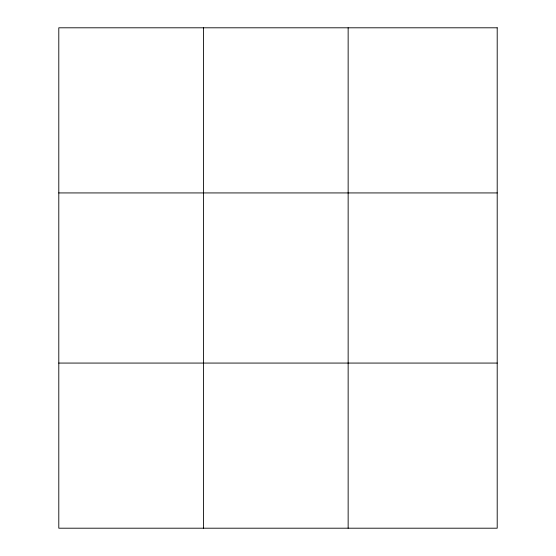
<?xml version="1.0" encoding="UTF-8"?>
<svg xmlns="http://www.w3.org/2000/svg" width="556" height="556" viewBox="0 0 556 556"><rect width="100%" height="100%" fill="white"/><g stroke="black" fill="none" stroke-linecap="round" stroke-linejoin="round"><path stroke-width="0.83" d="M203.468 528.2L203.468 27.8M348.146 528.2L348.146 27.8M58.797 192.932L497.203 192.932M58.797 363.068L497.203 363.068M497.203 27.8L497.203 528.2L58.797 528.2L58.797 27.8L497.203 27.8"/></g></svg>
